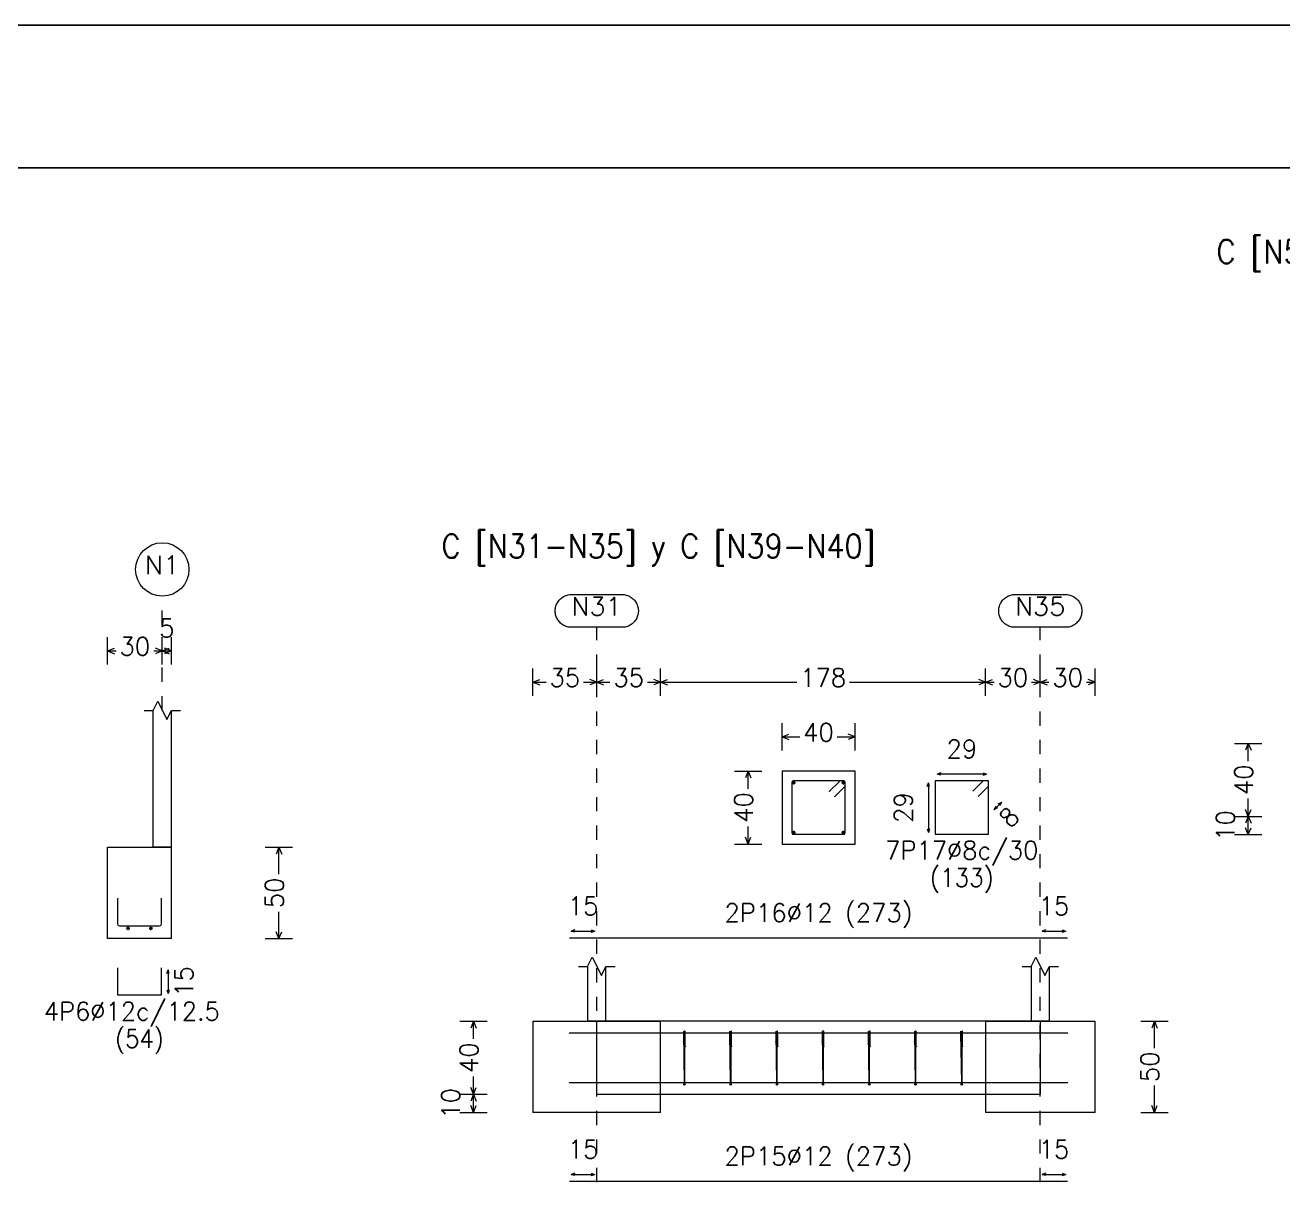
# Model space of a CAD drawing. Header units: inches. Extents: x 72863 to 72995, y 49095 to 49225.
# Drawn here: x 72963.02 to 72971.84, y 49149.39 to 49157.59 of the extents above; entities that cross this region are included whole.
import ezdxf
from ezdxf.enums import TextEntityAlignment as Align

# ---------------------------------------------------------------- set-up
doc = ezdxf.new("R2010")
doc.units = ezdxf.units.IN
doc.linetypes.add('CYPE_PUNTO', pattern=[0.075, 0, -0.075])
doc.layers.get('0').update_dxf_attribs({"lineweight": 15})
for name, color, linetype, lineweight in [('CIM_COTAS', 2, 'Continuous', 9), ('CIM_DIB_ARMADOS', 4, 'Continuous', 9), ('CIM_GEOMETRIA', 2, 'Continuous', 9), ('CIM_REFEREN', 2, 'Continuous', 9), ('CIM_TXT_ARMADOS', 3, 'Continuous', 9)]:
    doc.layers.add(name, color=color, linetype=linetype, lineweight=lineweight)
doc.layers.add('VG', color=7, linetype='Continuous')
doc.styles.add('CYPETXT', font='romans__.ttf', dxfattribs={"height": 0.2})

# ---------------------------------------------------------------- blocks, each defined once
blk = doc.blocks.new('PLANTILLA')
at = {"layer": 'VG'}
for p, q in [((72904.7103, 49224.7112), (72862.7103, 49224.7112)), ((72864.7103, 49223.7112), (72903.7103, 49223.7112))]:
    blk.add_line(p, q, dxfattribs=at)
blk.add_lwpolyline([(72903.7103, 49199.5612), (72903.7103, 49223.7112), (72864.7103, 49223.7112), (72864.7103, 49196.0112), (72885.7103, 49196.0112), (72885.7103, 49199.6112)], dxfattribs=at)

msp = doc.modelspace()

# ---------------------------------------------------------------- hatches: boundary and pattern name
at = {"layer": 'CIM_DIB_ARMADOS'}
h = msp.add_hatch(color=256, dxfattribs=at)
edge = h.paths.add_edge_path()
edge.add_arc((72968.6655, 49152.2223), 0.00102, 0, 360)
h = msp.add_hatch(color=256, dxfattribs=at)
edge = h.paths.add_edge_path()
edge.add_arc((72968.7026, 49152.1851), 0.00102, 0, 360)
h = msp.add_hatch(color=256, dxfattribs=at)
edge = h.paths.add_edge_path()
edge.add_arc((72963.6735, 49151.4684), 0.00102, 0, 360)
h = msp.add_hatch(color=256, dxfattribs=at)
edge = h.paths.add_edge_path()
edge.add_arc((72963.9782, 49151.4684), 0.00102, 0, 360)
h = msp.add_hatch(color=256, dxfattribs=at)
edge = h.paths.add_edge_path()
edge.add_arc((72966.8409, 49150.5283), 0.00102, 0, 360)
h = msp.add_hatch(color=256, dxfattribs=at)
edge = h.paths.add_edge_path()
edge.add_arc((72970.3353, 49150.5283), 0.00102, 0, 360)
h = msp.add_hatch(color=256, dxfattribs=at)
edge = h.paths.add_edge_path()
edge.add_arc((72967.6424, 49150.4687), 0.00102, 0, 360)
h = msp.add_hatch(color=256, dxfattribs=at)
edge = h.paths.add_edge_path()
edge.add_arc((72967.6537, 49150.4315), 0.00102, 0, 360)
h = msp.add_hatch(color=256, dxfattribs=at)
edge = h.paths.add_edge_path()
edge.add_arc((72967.9664, 49150.4687), 0.00102, 0, 360)
h = msp.add_hatch(color=256, dxfattribs=at)
edge = h.paths.add_edge_path()
edge.add_arc((72967.9777, 49150.4315), 0.00102, 0, 360)
h = msp.add_hatch(color=256, dxfattribs=at)
edge = h.paths.add_edge_path()
edge.add_arc((72968.2904, 49150.4687), 0.00102, 0, 360)
h = msp.add_hatch(color=256, dxfattribs=at)
edge = h.paths.add_edge_path()
edge.add_arc((72968.3017, 49150.4315), 0.00102, 0, 360)
h = msp.add_hatch(color=256, dxfattribs=at)
edge = h.paths.add_edge_path()
edge.add_arc((72968.6145, 49150.4687), 0.00102, 0, 360)
h = msp.add_hatch(color=256, dxfattribs=at)
edge = h.paths.add_edge_path()
edge.add_arc((72968.6257, 49150.4315), 0.00102, 0, 360)
h = msp.add_hatch(color=256, dxfattribs=at)
edge = h.paths.add_edge_path()
edge.add_arc((72968.9385, 49150.4687), 0.00102, 0, 360)
h = msp.add_hatch(color=256, dxfattribs=at)
edge = h.paths.add_edge_path()
edge.add_arc((72968.9497, 49150.4315), 0.00102, 0, 360)
h = msp.add_hatch(color=256, dxfattribs=at)
edge = h.paths.add_edge_path()
edge.add_arc((72969.2625, 49150.4687), 0.00102, 0, 360)
h = msp.add_hatch(color=256, dxfattribs=at)
edge = h.paths.add_edge_path()
edge.add_arc((72969.2738, 49150.4315), 0.00102, 0, 360)
h = msp.add_hatch(color=256, dxfattribs=at)
edge = h.paths.add_edge_path()
edge.add_arc((72969.5865, 49150.4687), 0.00102, 0, 360)
h = msp.add_hatch(color=256, dxfattribs=at)
edge = h.paths.add_edge_path()
edge.add_arc((72969.5978, 49150.4315), 0.00102, 0, 360)
h = msp.add_hatch(color=256, dxfattribs=at)
edge = h.paths.add_edge_path()
edge.add_arc((72966.8409, 49150.1801), 0.00102, 0, 360)
h = msp.add_hatch(color=256, dxfattribs=at)
edge = h.paths.add_edge_path()
edge.add_arc((72970.3353, 49150.1801), 0.00102, 0, 360)

# ---------------------------------------------------------------- linework, layer by layer
at = {"layer": 'CIM_COTAS', "linetype": 'CYPE_PUNTO'}
for p, q in [((72963.9859, 49152.7894), (72963.9859, 49153.59)), ((72967.0329, 49149.4819), (72967.0329, 49153.3715)), ((72970.1433, 49149.4819), (72970.1433, 49153.3715))]:
    msp.add_line(p, q, dxfattribs=at)
at = {"layer": 'CIM_COTAS'}
for p, q in [((72963.6019, 49153.11), (72963.6019, 49153.302)), ((72963.9859, 49153.11), (72963.9859, 49153.302)), ((72963.9859, 49153.11), (72963.9859, 49153.302)), ((72964.0499, 49153.11), (72964.0499, 49153.302)), ((72963.6019, 49153.206), (72963.6499, 49153.2252)), ((72963.9859, 49153.206), (72963.9379, 49153.2252)), ((72963.9859, 49153.206), (72964.0339, 49153.2252)), ((72964.0499, 49153.206), (72964.0019, 49153.2252)), ((72963.6019, 49153.206), (72963.6499, 49153.1868)), ((72963.6019, 49153.206), (72963.6623, 49153.206)), ((72963.9254, 49153.206), (72963.9859, 49153.206)), ((72963.9859, 49153.206), (72963.9379, 49153.1868)), ((72963.9859, 49153.206), (72964.0339, 49153.1868)), ((72963.9859, 49153.206), (72964.0499, 49153.206)), ((72964.0499, 49153.206), (72964.0019, 49153.1868)), ((72966.5849, 49152.8915), (72966.5849, 49153.0835)), ((72967.0329, 49152.8915), (72967.0329, 49153.0835)), ((72967.0329, 49152.8915), (72967.0329, 49153.0835)), ((72967.4809, 49152.8915), (72967.4809, 49153.0835)), ((72967.4809, 49152.8915), (72967.4809, 49153.0835)), ((72969.7593, 49152.8915), (72969.7593, 49153.0835)), ((72969.7593, 49152.8915), (72969.7593, 49153.0835)), ((72970.1433, 49152.8915), (72970.1433, 49153.0835)), ((72970.1433, 49152.8915), (72970.1433, 49153.0835)), ((72970.5273, 49152.8915), (72970.5273, 49153.0835)), ((72966.5849, 49152.9875), (72966.6329, 49153.0067)), ((72966.5849, 49152.9875), (72966.6329, 49152.9683)), ((72966.5849, 49152.9875), (72966.6774, 49152.9875)), ((72966.9404, 49152.9875), (72967.0329, 49152.9875)), ((72967.0329, 49152.9875), (72966.9849, 49153.0067)), ((72967.0329, 49152.9875), (72966.9849, 49152.9683)), ((72967.0329, 49152.9875), (72967.0809, 49153.0067)), ((72967.0329, 49152.9875), (72967.0809, 49152.9683)), ((72967.0329, 49152.9875), (72967.1254, 49152.9875)), ((72967.3884, 49152.9875), (72967.4809, 49152.9875)), ((72967.4809, 49152.9875), (72967.4329, 49153.0067)), ((72967.4809, 49152.9875), (72967.4329, 49152.9683)), ((72967.4809, 49152.9875), (72967.5289, 49153.0067)), ((72967.4809, 49152.9875), (72967.5289, 49152.9683)), ((72967.4809, 49152.9875), (72968.4348, 49152.9875)), ((72968.8054, 49152.9875), (72969.7593, 49152.9875)), ((72969.7593, 49152.9875), (72969.7113, 49153.0067)), ((72969.7593, 49152.9875), (72969.7113, 49152.9683)), ((72969.7593, 49152.9875), (72969.8073, 49153.0067)), ((72969.7593, 49152.9875), (72969.8073, 49152.9683)), ((72969.7593, 49152.9875), (72969.8198, 49152.9875)), ((72970.0828, 49152.9875), (72970.1433, 49152.9875)), ((72970.1433, 49152.9875), (72970.0953, 49153.0067)), ((72970.1433, 49152.9875), (72970.0953, 49152.9683)), ((72970.1433, 49152.9875), (72970.1913, 49153.0067)), ((72970.1433, 49152.9875), (72970.1913, 49152.9683)), ((72970.1433, 49152.9875), (72970.2038, 49152.9875)), ((72970.4668, 49152.9875), (72970.5273, 49152.9875)), ((72970.5273, 49152.9875), (72970.4793, 49153.0067)), ((72970.5273, 49152.9875), (72970.4793, 49152.9683)), ((72968.3321, 49152.5075), (72968.3321, 49152.6995)), ((72968.8441, 49152.5075), (72968.8441, 49152.6995)), ((72968.3321, 49152.6035), (72968.3801, 49152.6227)), ((72968.3321, 49152.6035), (72968.3801, 49152.5843)), ((72968.3321, 49152.6035), (72968.4566, 49152.6035)), ((72968.7196, 49152.6035), (72968.8441, 49152.6035)), ((72968.8441, 49152.6035), (72968.7961, 49152.6227)), ((72968.8441, 49152.6035), (72968.7961, 49152.5843)), ((72971.506, 49152.5581), (72971.698, 49152.5581)), ((72971.602, 49152.5581), (72971.5828, 49152.5101)), ((72971.602, 49152.5581), (72971.6212, 49152.5101)), ((72971.602, 49152.4337), (72971.602, 49152.5581)), ((72967.9985, 49152.3638), (72968.1905, 49152.3638)), ((72968.0945, 49152.3638), (72968.0753, 49152.3158)), ((72968.0945, 49152.3638), (72968.1137, 49152.3158)), ((72968.0945, 49152.2393), (72968.0945, 49152.3638)), ((72971.602, 49152.0461), (72971.602, 49152.1706)), ((72971.602, 49152.0461), (72971.5828, 49152.0941)), ((72971.602, 49152.0461), (72971.6212, 49152.0941)), ((72968.0945, 49151.8518), (72968.0945, 49151.9763)), ((72971.506, 49152.0461), (72971.698, 49152.0461)), ((72971.506, 49152.0461), (72971.698, 49152.0461)), ((72971.602, 49152.0461), (72971.5828, 49151.9981)), ((72971.602, 49152.0461), (72971.6212, 49151.9981)), ((72971.602, 49151.9181), (72971.602, 49152.0461)), ((72968.0945, 49151.8518), (72968.0753, 49151.8998)), ((72968.0945, 49151.8518), (72968.1137, 49151.8998)), ((72971.506, 49151.9181), (72971.698, 49151.9181)), ((72971.602, 49151.9181), (72971.5828, 49151.9661)), ((72971.602, 49151.9181), (72971.6212, 49151.9661)), ((72964.7081, 49151.8294), (72964.9001, 49151.8294)), ((72964.8041, 49151.8294), (72964.7849, 49151.7814)), ((72964.8041, 49151.8294), (72964.8233, 49151.7814)), ((72964.8041, 49151.6409), (72964.8041, 49151.8294)), ((72967.9985, 49151.8518), (72968.1905, 49151.8518)), ((72964.8041, 49151.1894), (72964.8041, 49151.3779)), ((72964.7081, 49151.1894), (72964.9001, 49151.1894)), ((72964.8041, 49151.1894), (72964.7849, 49151.2374)), ((72964.8041, 49151.1894), (72964.8233, 49151.2374)), ((72966.0723, 49150.6102), (72966.2643, 49150.6102)), ((72966.1683, 49150.6102), (72966.1491, 49150.5622)), ((72966.1683, 49150.6102), (72966.1875, 49150.5622)), ((72966.1683, 49150.4857), (72966.1683, 49150.6102)), ((72970.8479, 49150.6102), (72971.0399, 49150.6102)), ((72970.9439, 49150.6102), (72970.9247, 49150.5622)), ((72970.9439, 49150.6102), (72970.9631, 49150.5622)), ((72970.9439, 49150.4217), (72970.9439, 49150.6102)), ((72966.1683, 49150.0982), (72966.1683, 49150.2227)), ((72966.1683, 49150.0982), (72966.1491, 49150.1462)), ((72966.1683, 49150.0982), (72966.1875, 49150.1462)), ((72970.9439, 49149.9702), (72970.9439, 49150.1587)), ((72966.0723, 49150.0982), (72966.2643, 49150.0982)), ((72966.0723, 49150.0982), (72966.2643, 49150.0982)), ((72966.1683, 49150.0982), (72966.1491, 49150.0502)), ((72966.1683, 49150.0982), (72966.1875, 49150.0502)), ((72966.1683, 49149.9702), (72966.1683, 49150.0982)), ((72966.0723, 49149.9702), (72966.2643, 49149.9702)), ((72966.1683, 49149.9702), (72966.1491, 49150.0182)), ((72966.1683, 49149.9702), (72966.1875, 49150.0182)), ((72970.8479, 49149.9702), (72971.0399, 49149.9702)), ((72970.9439, 49149.9702), (72970.9247, 49150.0182)), ((72970.9439, 49149.9702), (72970.9631, 49150.0182))]:
    msp.add_line(p, q, dxfattribs=at)
for points in [[(72967.2095, 49153.6019), (72967.2172, 49153.6016), (72967.2249, 49153.6008), (72967.2325, 49153.5996), (72967.24, 49153.5978), (72967.2473, 49153.5955), (72967.2545, 49153.5927), (72967.2615, 49153.5895), (72967.2682, 49153.5858), (72967.2747, 49153.5816), (72967.2809, 49153.5771), (72967.2868, 49153.5721), (72967.2923, 49153.5667), (72967.2975, 49153.561), (72967.3023, 49153.555), (72967.3066, 49153.5486), (72967.3106, 49153.542), (72967.314, 49153.5352), (72967.317, 49153.5281), (72967.3196, 49153.5208), (72967.3216, 49153.5134), (72967.3231, 49153.5058), (72967.3242, 49153.4982), (72967.3247, 49153.4905), (72967.3247, 49153.4828), (72967.3242, 49153.4751), (72967.3231, 49153.4675), (72967.3216, 49153.46), (72967.3196, 49153.4525), (72967.317, 49153.4453), (72967.314, 49153.4382), (72967.3106, 49153.4313), (72967.3066, 49153.4247), (72967.3023, 49153.4183), (72967.2975, 49153.4123), (72967.2923, 49153.4066), (72967.2868, 49153.4012), (72967.2809, 49153.3963), (72967.2747, 49153.3917), (72967.2682, 49153.3875), (72967.2615, 49153.3838), (72967.2545, 49153.3806), (72967.2473, 49153.3778), (72967.24, 49153.3756), (72967.2325, 49153.3738), (72967.2249, 49153.3725), (72967.2172, 49153.3717), (72967.2095, 49153.3715), (72966.8563, 49153.3715), (72966.8486, 49153.3717), (72966.8409, 49153.3725), (72966.8333, 49153.3738), (72966.8258, 49153.3756), (72966.8185, 49153.3778), (72966.8113, 49153.3806), (72966.8043, 49153.3838), (72966.7975, 49153.3875), (72966.7911, 49153.3917), (72966.7849, 49153.3963), (72966.779, 49153.4012), (72966.7734, 49153.4066), (72966.7683, 49153.4123), (72966.7635, 49153.4183), (72966.7592, 49153.4247), (72966.7552, 49153.4313), (72966.7518, 49153.4382), (72966.7488, 49153.4453), (72966.7462, 49153.4525), (72966.7442, 49153.46), (72966.7427, 49153.4675), (72966.7416, 49153.4751), (72966.7411, 49153.4828), (72966.7411, 49153.4905), (72966.7416, 49153.4982), (72966.7427, 49153.5058), (72966.7442, 49153.5134), (72966.7462, 49153.5208), (72966.7488, 49153.5281), (72966.7518, 49153.5352), (72966.7552, 49153.542), (72966.7592, 49153.5486), (72966.7635, 49153.555), (72966.7683, 49153.561), (72966.7734, 49153.5667), (72966.779, 49153.5721), (72966.7849, 49153.5771), (72966.7911, 49153.5816), (72966.7975, 49153.5858), (72966.8043, 49153.5895), (72966.8113, 49153.5927), (72966.8185, 49153.5955), (72966.8258, 49153.5978), (72966.8333, 49153.5996), (72966.8409, 49153.6008), (72966.8486, 49153.6016), (72966.8563, 49153.6019), (72967.2095, 49153.6019)], [(72970.3199, 49153.6019), (72970.3276, 49153.6016), (72970.3353, 49153.6008), (72970.3429, 49153.5996), (72970.3504, 49153.5978), (72970.3577, 49153.5955), (72970.3649, 49153.5927), (72970.3719, 49153.5895), (72970.3786, 49153.5858), (72970.3851, 49153.5816), (72970.3913, 49153.5771), (72970.3972, 49153.5721), (72970.4027, 49153.5667), (72970.4079, 49153.561), (72970.4127, 49153.555), (72970.417, 49153.5486), (72970.421, 49153.542), (72970.4244, 49153.5352), (72970.4274, 49153.5281), (72970.43, 49153.5208), (72970.432, 49153.5134), (72970.4335, 49153.5058), (72970.4346, 49153.4982), (72970.4351, 49153.4905), (72970.4351, 49153.4828), (72970.4346, 49153.4751), (72970.4335, 49153.4675), (72970.432, 49153.46), (72970.43, 49153.4525), (72970.4274, 49153.4453), (72970.4244, 49153.4382), (72970.421, 49153.4313), (72970.417, 49153.4247), (72970.4127, 49153.4183), (72970.4079, 49153.4123), (72970.4027, 49153.4066), (72970.3972, 49153.4012), (72970.3913, 49153.3963), (72970.3851, 49153.3917), (72970.3786, 49153.3875), (72970.3719, 49153.3838), (72970.3649, 49153.3806), (72970.3577, 49153.3778), (72970.3504, 49153.3756), (72970.3429, 49153.3738), (72970.3353, 49153.3725), (72970.3276, 49153.3717), (72970.3199, 49153.3715), (72969.9667, 49153.3715), (72969.959, 49153.3717), (72969.9513, 49153.3725), (72969.9437, 49153.3738), (72969.9362, 49153.3756), (72969.9289, 49153.3778), (72969.9217, 49153.3806), (72969.9147, 49153.3838), (72969.9079, 49153.3875), (72969.9015, 49153.3917), (72969.8953, 49153.3963), (72969.8894, 49153.4012), (72969.8838, 49153.4066), (72969.8787, 49153.4123), (72969.8739, 49153.4183), (72969.8696, 49153.4247), (72969.8656, 49153.4313), (72969.8622, 49153.4382), (72969.8592, 49153.4453), (72969.8566, 49153.4525), (72969.8546, 49153.46), (72969.8531, 49153.4675), (72969.852, 49153.4751), (72969.8515, 49153.4828), (72969.8515, 49153.4905), (72969.852, 49153.4982), (72969.8531, 49153.5058), (72969.8546, 49153.5134), (72969.8566, 49153.5208), (72969.8592, 49153.5281), (72969.8622, 49153.5352), (72969.8656, 49153.542), (72969.8696, 49153.5486), (72969.8739, 49153.555), (72969.8787, 49153.561), (72969.8838, 49153.5667), (72969.8894, 49153.5721), (72969.8953, 49153.5771), (72969.9015, 49153.5816), (72969.9079, 49153.5858), (72969.9147, 49153.5895), (72969.9217, 49153.5927), (72969.9289, 49153.5955), (72969.9362, 49153.5978), (72969.9437, 49153.5996), (72969.9513, 49153.6008), (72969.959, 49153.6016), (72969.9667, 49153.6019), (72970.3199, 49153.6019)]]:
    msp.add_lwpolyline(points, close=True, dxfattribs=at)
msp.add_circle((72963.9859, 49153.7771), 0.1871, dxfattribs=at)
at = {"layer": 'CIM_DIB_ARMADOS'}
for p, q in [((72968.4025, 49152.2819), (72968.4255, 49152.2819)), ((72968.414, 49152.2703), (72968.414, 49152.2934)), ((72968.7507, 49152.2819), (72968.7737, 49152.2819)), ((72968.7622, 49152.2703), (72968.7622, 49152.2934)), ((72968.4025, 49151.9337), (72968.4255, 49151.9337)), ((72968.414, 49151.9222), (72968.414, 49151.9452)), ((72968.7507, 49151.9337), (72968.7737, 49151.9337)), ((72968.7622, 49151.9222), (72968.7622, 49151.9452)), ((72963.7459, 49151.2495), (72963.7459, 49151.2726)), ((72963.9059, 49151.2495), (72963.9059, 49151.2726)), ((72963.7343, 49151.2611), (72963.7574, 49151.2611)), ((72963.8943, 49151.2611), (72963.9174, 49151.2611))]:
    msp.add_line(p, q, dxfattribs=at)
for points in [[(72968.7026, 49152.1851), (72968.772, 49152.2545), (72968.7742, 49152.2579), (72968.775, 49152.2618), (72968.775, 49152.2844), (72968.7736, 49152.2895), (72968.7699, 49152.2933), (72968.7647, 49152.2947), (72968.4115, 49152.2947), (72968.4063, 49152.2933), (72968.4026, 49152.2895), (72968.4012, 49152.2844), (72968.4012, 49151.9311), (72968.4026, 49151.926), (72968.4063, 49151.9223), (72968.4115, 49151.9209), (72968.7647, 49151.9209), (72968.7699, 49151.9223), (72968.7736, 49151.926), (72968.775, 49151.9311), (72968.775, 49152.2844), (72968.7736, 49152.2895), (72968.7699, 49152.2933), (72968.7647, 49152.2947), (72968.7421, 49152.2947), (72968.7382, 49152.2939), (72968.7349, 49152.2917), (72968.6655, 49152.2223)], [(72969.7077, 49152.1851), (72969.7801, 49152.2575), (72969.7801, 49152.2947), (72969.4063, 49152.2947), (72969.4063, 49151.9209), (72969.7801, 49151.9209), (72969.7801, 49152.2947), (72969.743, 49152.2947), (72969.6706, 49152.2223)], [(72963.9782, 49151.4684), (72963.9782, 49151.2918), (72963.9761, 49151.2841), (72963.9705, 49151.2785), (72963.9628, 49151.2764), (72963.6889, 49151.2764), (72963.6812, 49151.2785), (72963.6756, 49151.2841), (72963.6735, 49151.2918), (72963.6735, 49151.4684)], [(72966.8409, 49151.1945), (72967.0329, 49151.1945), (72970.1433, 49151.1945), (72970.3353, 49151.1945)], [(72963.9782, 49150.9839), (72963.9782, 49150.7919), (72963.6735, 49150.7919), (72963.6735, 49150.9839)], [(72966.8409, 49150.5283), (72967.0329, 49150.5283), (72970.1433, 49150.5283), (72970.3353, 49150.5283)], [(72967.6537, 49150.4315), (72967.6537, 49150.5009), (72967.6536, 49150.5043), (72967.6536, 49150.5082), (72967.6533, 49150.5308), (72967.6532, 49150.5359), (72967.6531, 49150.5397), (72967.653, 49150.5411), (72967.6482, 49150.5411), (72967.6481, 49150.5397), (72967.648, 49150.5359), (72967.648, 49150.5308), (72967.648, 49150.1775), (72967.648, 49150.1724), (72967.648, 49150.1687), (72967.648, 49150.1673), (72967.648, 49150.1687), (72967.648, 49150.1724), (72967.6479, 49150.1775), (72967.643, 49150.5308), (72967.643, 49150.5359), (72967.6429, 49150.5397), (72967.6428, 49150.5411), (72967.6425, 49150.5411), (72967.6424, 49150.5403), (72967.6424, 49150.5381), (72967.6424, 49150.4687)], [(72967.9777, 49150.4315), (72967.9777, 49150.5009), (72967.9777, 49150.5043), (72967.9776, 49150.5082), (72967.9773, 49150.5308), (72967.9772, 49150.5359), (72967.9771, 49150.5397), (72967.977, 49150.5411), (72967.9722, 49150.5411), (72967.9721, 49150.5397), (72967.9721, 49150.5359), (72967.9721, 49150.5308), (72967.9721, 49150.1775), (72967.9721, 49150.1724), (72967.9721, 49150.1687), (72967.9721, 49150.1673), (72967.972, 49150.1687), (72967.972, 49150.1724), (72967.9719, 49150.1775), (72967.9671, 49150.5308), (72967.967, 49150.5359), (72967.9669, 49150.5397), (72967.9668, 49150.5411), (72967.9665, 49150.5411), (72967.9664, 49150.5403), (72967.9664, 49150.5381), (72967.9664, 49150.4687)], [(72968.3017, 49150.4315), (72968.3017, 49150.5009), (72968.3017, 49150.5043), (72968.3016, 49150.5082), (72968.3013, 49150.5308), (72968.3012, 49150.5359), (72968.3011, 49150.5397), (72968.3011, 49150.5411), (72968.2962, 49150.5411), (72968.2961, 49150.5397), (72968.2961, 49150.5359), (72968.2961, 49150.5308), (72968.2961, 49150.1775), (72968.2961, 49150.1724), (72968.2961, 49150.1687), (72968.2961, 49150.1673), (72968.2961, 49150.1687), (72968.296, 49150.1724), (72968.2959, 49150.1775), (72968.2911, 49150.5308), (72968.291, 49150.5359), (72968.2909, 49150.5397), (72968.2908, 49150.5411), (72968.2905, 49150.5411), (72968.2905, 49150.5403), (72968.2904, 49150.5381), (72968.2904, 49150.4687)], [(72968.6257, 49150.4315), (72968.6257, 49150.5009), (72968.6257, 49150.5043), (72968.6257, 49150.5082), (72968.6254, 49150.5308), (72968.6253, 49150.5359), (72968.6252, 49150.5397), (72968.6251, 49150.5411), (72968.6202, 49150.5411), (72968.6202, 49150.5397), (72968.6201, 49150.5359), (72968.6201, 49150.5308), (72968.6201, 49150.1775), (72968.6201, 49150.1724), (72968.6201, 49150.1687), (72968.6201, 49150.1673), (72968.6201, 49150.1687), (72968.62, 49150.1724), (72968.62, 49150.1775), (72968.6151, 49150.5308), (72968.615, 49150.5359), (72968.6149, 49150.5397), (72968.6148, 49150.5411), (72968.6145, 49150.5411), (72968.6145, 49150.5403), (72968.6145, 49150.5381), (72968.6145, 49150.4687)], [(72968.9497, 49150.4315), (72968.9497, 49150.5009), (72968.9497, 49150.5043), (72968.9497, 49150.5082), (72968.9494, 49150.5308), (72968.9493, 49150.5359), (72968.9492, 49150.5397), (72968.9491, 49150.5411), (72968.9443, 49150.5411), (72968.9442, 49150.5397), (72968.9441, 49150.5359), (72968.9441, 49150.5308), (72968.9441, 49150.1775), (72968.9441, 49150.1724), (72968.9441, 49150.1687), (72968.9441, 49150.1673), (72968.9441, 49150.1687), (72968.9441, 49150.1724), (72968.944, 49150.1775), (72968.9391, 49150.5308), (72968.9391, 49150.5359), (72968.9389, 49150.5397), (72968.9389, 49150.5411), (72968.9386, 49150.5411), (72968.9385, 49150.5403), (72968.9385, 49150.5381), (72968.9385, 49150.4687)], [(72969.2738, 49150.4315), (72969.2738, 49150.5009), (72969.2738, 49150.5043), (72969.2737, 49150.5082), (72969.2734, 49150.5308), (72969.2733, 49150.5359), (72969.2732, 49150.5397), (72969.2731, 49150.5411), (72969.2683, 49150.5411), (72969.2682, 49150.5397), (72969.2682, 49150.5359), (72969.2681, 49150.5308), (72969.2681, 49150.1775), (72969.2681, 49150.1724), (72969.2681, 49150.1687), (72969.2681, 49150.1673), (72969.2681, 49150.1687), (72969.2681, 49150.1724), (72969.268, 49150.1775), (72969.2632, 49150.5308), (72969.2631, 49150.5359), (72969.263, 49150.5397), (72969.2629, 49150.5411), (72969.2626, 49150.5411), (72969.2625, 49150.5403), (72969.2625, 49150.5381), (72969.2625, 49150.4687)], [(72969.5978, 49150.4315), (72969.5978, 49150.5009), (72969.5978, 49150.5043), (72969.5977, 49150.5082), (72969.5974, 49150.5308), (72969.5973, 49150.5359), (72969.5972, 49150.5397), (72969.5971, 49150.5411), (72969.5923, 49150.5411), (72969.5922, 49150.5397), (72969.5922, 49150.5359), (72969.5922, 49150.5308), (72969.5922, 49150.1775), (72969.5922, 49150.1724), (72969.5922, 49150.1687), (72969.5922, 49150.1673), (72969.5921, 49150.1687), (72969.5921, 49150.1724), (72969.592, 49150.1775), (72969.5872, 49150.5308), (72969.5871, 49150.5359), (72969.587, 49150.5397), (72969.5869, 49150.5411), (72969.5866, 49150.5411), (72969.5866, 49150.5403), (72969.5865, 49150.5381), (72969.5865, 49150.4687)], [(72966.8409, 49150.1801), (72967.0329, 49150.1801), (72970.1433, 49150.1801), (72970.3353, 49150.1801)], [(72966.8409, 49149.4883), (72967.0329, 49149.4883), (72970.1433, 49149.4883), (72970.3353, 49149.4883)]]:
    msp.add_lwpolyline(points, dxfattribs=at)
for centre, radius in [((72968.414, 49152.2819), 0.00768), ((72968.7622, 49152.2819), 0.00768), ((72968.6655, 49152.2223), 0.00102), ((72968.7026, 49152.1851), 0.00102), ((72968.414, 49151.9337), 0.00768), ((72968.7622, 49151.9337), 0.00768), ((72963.6735, 49151.4684), 0.00102), ((72963.9782, 49151.4684), 0.00102), ((72963.7459, 49151.2611), 0.00768), ((72963.9059, 49151.2611), 0.00768), ((72966.8409, 49150.5283), 0.00102), ((72970.3353, 49150.5283), 0.00102), ((72967.6424, 49150.4687), 0.00102), ((72967.6537, 49150.4315), 0.00102), ((72967.9664, 49150.4687), 0.00102), ((72967.9777, 49150.4315), 0.00102), ((72968.2904, 49150.4687), 0.00102), ((72968.3017, 49150.4315), 0.00102), ((72968.6145, 49150.4687), 0.00102), ((72968.6257, 49150.4315), 0.00102), ((72968.9385, 49150.4687), 0.00102), ((72968.9497, 49150.4315), 0.00102), ((72969.2625, 49150.4687), 0.00102), ((72969.2738, 49150.4315), 0.00102), ((72969.5865, 49150.4687), 0.00102), ((72969.5978, 49150.4315), 0.00102), ((72966.8409, 49150.1801), 0.00102), ((72967.648, 49150.1673), 0.00512), ((72967.9721, 49150.1673), 0.00512), ((72968.2961, 49150.1673), 0.00512), ((72968.6201, 49150.1673), 0.00512), ((72968.9441, 49150.1673), 0.00512), ((72969.2681, 49150.1673), 0.00512), ((72969.5922, 49150.1673), 0.00512), ((72970.3353, 49150.1801), 0.00102)]:
    msp.add_circle(centre, radius, dxfattribs=at)
at = {"layer": 'CIM_GEOMETRIA'}
for p, q in [((72964.0499, 49151.8294), (72964.0499, 49152.7894)), ((72963.6019, 49151.8294), (72964.0499, 49151.8294)), ((72963.6019, 49151.1894), (72963.6019, 49151.8294)), ((72964.0499, 49151.8294), (72963.9219, 49151.8294)), ((72964.0499, 49151.1894), (72964.0499, 49151.8294)), ((72964.0499, 49151.1894), (72963.6019, 49151.1894)), ((72966.9689, 49150.9942), (72966.9689, 49150.6102)), ((72967.0969, 49150.6102), (72967.0969, 49150.9942)), ((72970.0793, 49150.9942), (72970.0793, 49150.6102)), ((72970.2073, 49150.6102), (72970.2073, 49150.9942)), ((72966.5849, 49150.6102), (72967.4809, 49150.6102)), ((72966.5849, 49150.6102), (72966.5849, 49149.9702)), ((72967.0969, 49150.6102), (72966.9689, 49150.6102)), ((72967.0329, 49150.0982), (72967.0329, 49150.6102)), ((72970.1433, 49150.6102), (72967.0329, 49150.6102)), ((72967.4809, 49149.9702), (72967.4809, 49150.6102)), ((72969.7593, 49150.6102), (72970.5273, 49150.6102)), ((72969.7593, 49150.6102), (72969.7593, 49149.9702)), ((72970.2073, 49150.6102), (72970.0793, 49150.6102)), ((72970.1433, 49150.6102), (72970.1433, 49150.0982)), ((72970.5273, 49149.9702), (72970.5273, 49150.6102)), ((72967.0329, 49150.0982), (72970.1433, 49150.0982)), ((72967.4809, 49149.9702), (72966.5849, 49149.9702)), ((72970.5273, 49149.9702), (72969.7593, 49149.9702))]:
    msp.add_line(p, q, dxfattribs=at)
for points in [[(72963.8579, 49152.7894), (72963.9219, 49152.7894), (72963.9539, 49152.8534), (72964.0179, 49152.7254), (72964.0499, 49152.7894), (72964.1139, 49152.7894)], [(72964.0499, 49151.8294), (72964.0371, 49151.8294), (72963.9347, 49151.8294), (72963.9219, 49151.8294), (72963.9219, 49152.7894)], [(72966.9049, 49150.9942), (72966.9689, 49150.9942), (72967.0009, 49151.0582), (72967.0649, 49150.9302), (72967.0969, 49150.9942), (72967.1609, 49150.9942)], [(72970.0153, 49150.9942), (72970.0793, 49150.9942), (72970.1113, 49151.0582), (72970.1753, 49150.9302), (72970.2073, 49150.9942), (72970.2713, 49150.9942)]]:
    msp.add_lwpolyline(points, dxfattribs=at)
msp.add_lwpolyline([(72968.3321, 49152.3638), (72968.3321, 49151.8518), (72968.8441, 49151.8518), (72968.8441, 49152.3638), (72968.3321, 49152.3638)], close=True, dxfattribs=at)
at = {"layer": 'CIM_TXT_ARMADOS'}
for p, q in [((72969.4449, 49152.3507), (72969.4193, 49152.3427)), ((72969.4449, 49152.3347), (72969.4193, 49152.3427)), ((72969.7672, 49152.3427), (72969.4193, 49152.3427)), ((72969.7416, 49152.3507), (72969.7672, 49152.3427)), ((72969.7416, 49152.3347), (72969.7672, 49152.3427)), ((72969.3503, 49152.2561), (72969.3583, 49152.2817)), ((72969.3663, 49152.2561), (72969.3583, 49152.2817)), ((72969.3583, 49152.2817), (72969.3583, 49151.9338)), ((72969.8187, 49152.0925), (72969.8728, 49152.1466)), ((72969.8311, 49152.1162), (72969.8187, 49152.0925)), ((72969.8424, 49152.1049), (72969.8187, 49152.0925)), ((72969.849, 49152.1341), (72969.8728, 49152.1466)), ((72969.8603, 49152.1228), (72969.8728, 49152.1466)), ((72969.3503, 49151.9594), (72969.3583, 49151.9338)), ((72969.3663, 49151.9594), (72969.3583, 49151.9338)), ((72966.8794, 49151.2505), (72966.8538, 49151.2425)), ((72966.8794, 49151.2345), (72966.8538, 49151.2425)), ((72966.8538, 49151.2425), (72967.02, 49151.2425)), ((72966.9944, 49151.2505), (72967.02, 49151.2425)), ((72966.9944, 49151.2345), (72967.02, 49151.2425)), ((72970.1818, 49151.2505), (72970.1562, 49151.2425)), ((72970.1818, 49151.2345), (72970.1562, 49151.2425)), ((72970.1562, 49151.2425), (72970.3224, 49151.2425)), ((72970.2968, 49151.2505), (72970.3224, 49151.2425)), ((72970.2968, 49151.2345), (72970.3224, 49151.2425)), ((72964.0182, 49150.9454), (72964.0262, 49150.971)), ((72964.0342, 49150.9454), (72964.0262, 49150.971)), ((72964.0262, 49150.971), (72964.0262, 49150.8049)), ((72964.0182, 49150.8305), (72964.0262, 49150.8049)), ((72964.0342, 49150.8305), (72964.0262, 49150.8049)), ((72966.8794, 49149.5443), (72966.8538, 49149.5363)), ((72966.8794, 49149.5283), (72966.8538, 49149.5363)), ((72966.8538, 49149.5363), (72967.02, 49149.5363)), ((72966.9944, 49149.5443), (72967.02, 49149.5363)), ((72966.9944, 49149.5283), (72967.02, 49149.5363)), ((72970.1818, 49149.5443), (72970.1562, 49149.5363)), ((72970.1818, 49149.5283), (72970.1562, 49149.5363)), ((72970.1562, 49149.5363), (72970.3224, 49149.5363)), ((72970.2968, 49149.5443), (72970.3224, 49149.5363)), ((72970.2968, 49149.5283), (72970.3224, 49149.5363))]:
    msp.add_line(p, q, dxfattribs=at)

# ---------------------------------------------------------------- block references
msp.add_blockref('PLANTILLA', (89.9371, -67.118))

# ---------------------------------------------------------------- texts
at = {"layer": 'CIM_COTAS', "style": 'CYPETXT'}
for s, width, p, p2 in [('N1', 0.950013, (72963.863, 49153.7451), (72964.1087, 49153.7451)), ('N31', 0.924861, (72966.8563, 49153.4547), (72967.2095, 49153.4547)), ('N35', 0.924861, (72969.9667, 49153.4547), (72970.3199, 49153.4547)), ('5', 0.872087, (72963.9641, 49153.302), (72964.0716, 49153.302)), ('30', 0.872087, (72963.6863, 49153.174), (72963.9014, 49153.174)), ('35', 0.872087, (72966.7014, 49152.9555), (72966.9164, 49152.9555)), ('35', 0.872087, (72967.1494, 49152.9555), (72967.3644, 49152.9555)), ('178', 0.872087, (72968.4588, 49152.9555), (72968.7814, 49152.9555)), ('30', 0.872087, (72969.8438, 49152.9555), (72970.0588, 49152.9555)), ('30', 0.872087, (72970.2278, 49152.9555), (72970.4428, 49152.9555)), ('40', 0.872087, (72968.4806, 49152.5715), (72968.6956, 49152.5715))]:
    msp.add_text(s, height=0.128, dxfattribs=dict(at, width=width)).set_placement(p, p2, align=Align.FIT)
at = {"layer": 'CIM_COTAS', "style": 'CYPETXT', "width": 0.872087}
for s, p, p2 in [('40', (72971.634, 49152.1946), (72971.634, 49152.4097)), ('40', (72968.1265, 49152.0003), (72968.1265, 49152.2153)), ('10', (72971.506, 49151.8746), (72971.506, 49152.0897)), ('50', (72964.8361, 49151.4019), (72964.8361, 49151.6169)), ('40', (72966.2003, 49150.2467), (72966.2003, 49150.4617)), ('50', (72970.9759, 49150.1827), (72970.9759, 49150.3977)), ('10', (72966.0723, 49149.9267), (72966.0723, 49150.1417))]:
    msp.add_text(s, height=0.128, rotation=90, dxfattribs=at).set_placement(p, p2, align=Align.FIT)
at = {"layer": 'CIM_REFEREN', "style": 'CYPETXT'}
for s, width, p, p2 in [('C [N56-N61]', 0.788413, (72971.378, 49155.9225), (72972.7683, 49155.9225)), ('C [N31-N35] y C [N39-N40]', 0.762167, (72965.9443, 49153.8579), (72968.9869, 49153.8579))]:
    msp.add_text(s, height=0.1664, dxfattribs=dict(at, width=width)).set_placement(p, p2, align=Align.FIT)
at = {"layer": 'CIM_TXT_ARMADOS', "style": 'CYPETXT'}
for s, width, p, p2 in [('29', 0.872087, (72969.4857, 49152.4547), (72969.7007, 49152.4547)), ('7P17%%c8c/30', 0.870411, (72969.0566, 49151.7449), (72970.1299, 49151.7449)), ('(133)', 0.825691, (72969.3686, 49151.5529), (72969.8179, 49151.5529)), ('15', 0.872087, (72966.8294, 49151.3545), (72967.0444, 49151.3545)), ('2P16%%c12 (273)', 0.858421, (72967.9286, 49151.3065), (72969.2476, 49151.3065)), ('15', 0.872087, (72970.1318, 49151.3545), (72970.3468, 49151.3545)), ('4P6%%c12c/12.5', 0.869753, (72963.1548, 49150.6159), (72964.3894, 49150.6159)), ('(54)', 0.812098, (72963.655, 49150.4239), (72963.9967, 49150.4239)), ('15', 0.872087, (72966.8294, 49149.6483), (72967.0444, 49149.6483)), ('15', 0.872087, (72970.1318, 49149.6483), (72970.3468, 49149.6483)), ('2P15%%c12 (273)', 0.858421, (72967.9286, 49149.6003), (72969.2476, 49149.6003))]:
    msp.add_text(s, height=0.128, dxfattribs=dict(at, width=width)).set_placement(p, p2, align=Align.FIT)
at = {"layer": 'CIM_TXT_ARMADOS', "style": 'CYPETXT', "width": 0.872087}
for s, rotation, p, p2 in [('29', 90, (72969.2463, 49152.0003), (72969.2463, 49152.2153)), ('8', 45, (72969.9322, 49151.9571), (72970.0082, 49152.0331)), ('15', 90, (72964.2022, 49150.7804), (72964.2022, 49150.9955))]:
    msp.add_text(s, height=0.128, rotation=rotation, dxfattribs=at).set_placement(p, p2, align=Align.FIT)

doc.saveas('drawing.dxf')
